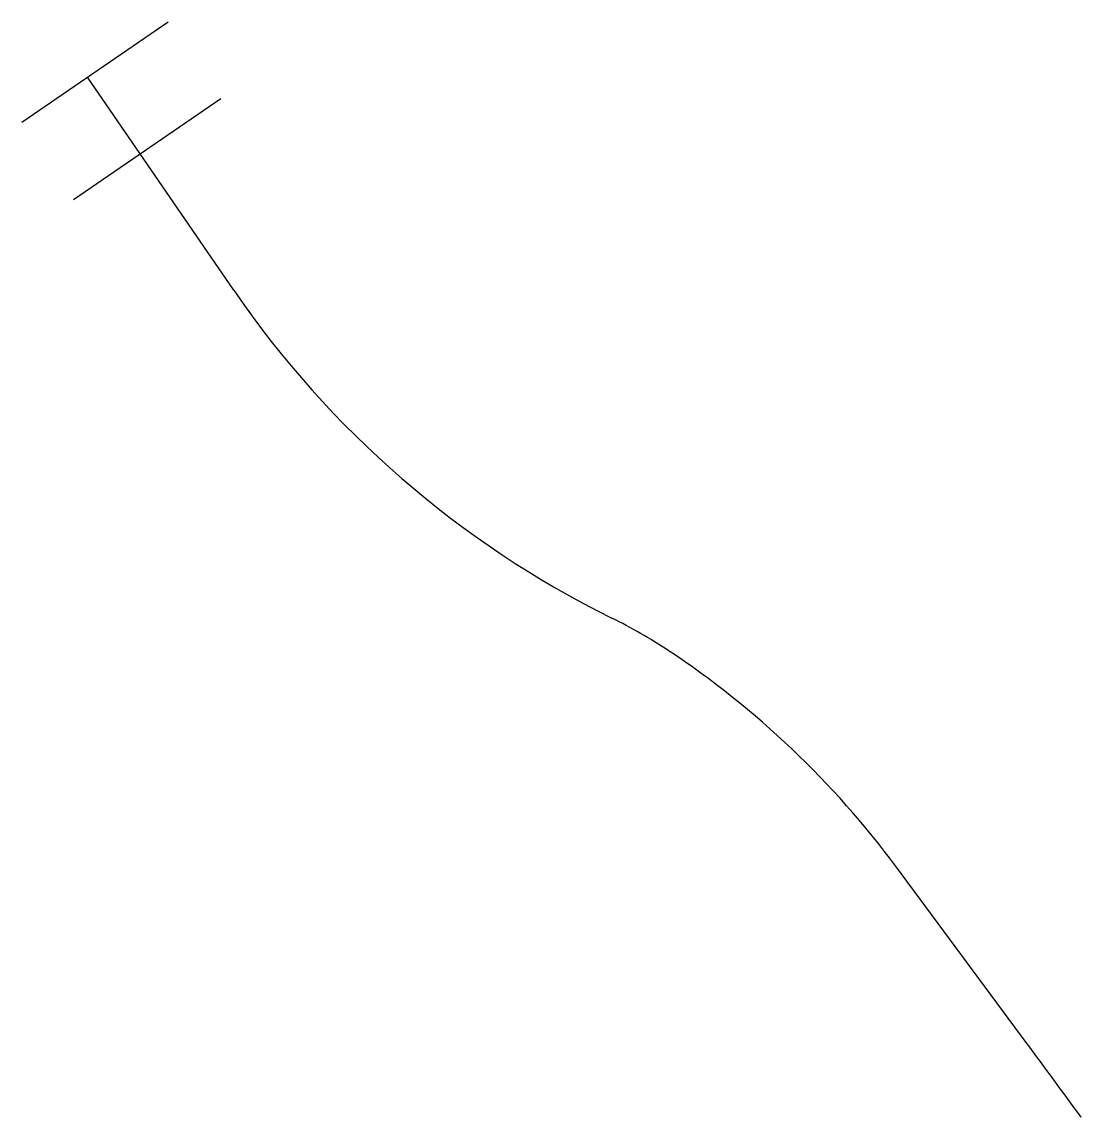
# Model space of a CAD drawing. Extents: x 268897.7 to 268956.2, y 5769072.7 to 5769133.2.
import ezdxf

# ---------------------------------------------------------------- set-up
doc = ezdxf.new("R2010")
doc.units = 0
doc.layers.add('GEOM_HA_CONSTRUCTION', color=7, linetype='Continuous')
doc.layers.add('GEOM_HA_KERB LINE', color=7, linetype='Continuous')

msp = doc.modelspace()

# ---------------------------------------------------------------- linework, layer by layer
at = {"layer": 'GEOM_HA_CONSTRUCTION'}
for p, q in [((268897.703, 5769127.613), (268905.78, 5769133.15)), ((268904.225, 5769125.869), (268901.326, 5769130.096)), ((268909.392, 5769118.333), (268901.326, 5769130.096)), ((268900.548, 5769123.349), (268908.678, 5769128.924)), ((268953.141, 5769076.795), (268945.972, 5769086.473))]:
    msp.add_line(p, q, dxfattribs=at)
for centre, radius, start, end in [((268954.506, 5769149.266), 54.7, 214.43636, 243.69346), ((268917.722, 5769074.861), 28.3, 56.41638, 63.69346), ((268905.553, 5769056.534), 50.3, 36.52812, 56.41638), ((268555.015, 5768781.894), 495.45, 35.9366, 36.52812)]:
    msp.add_arc(centre, radius, start, end, dxfattribs=at)
at = {"layer": 'GEOM_HA_KERB LINE'}
for p, q in [((268909.392, 5769118.333), (268901.326, 5769130.096)), ((268953.141, 5769076.795), (268945.972, 5769086.473))]:
    msp.add_line(p, q, dxfattribs=at)
for centre, radius, start, end in [((268954.506, 5769149.266), 54.7, 214.43636, 243.69346), ((268917.722, 5769074.861), 28.3, 56.41638, 63.69346), ((268905.553, 5769056.534), 50.3, 36.52812, 56.41638), ((268555.015, 5768781.894), 495.45, 35.9366, 36.52812)]:
    msp.add_arc(centre, radius, start, end, dxfattribs=at)

doc.saveas('drawing.dxf')
